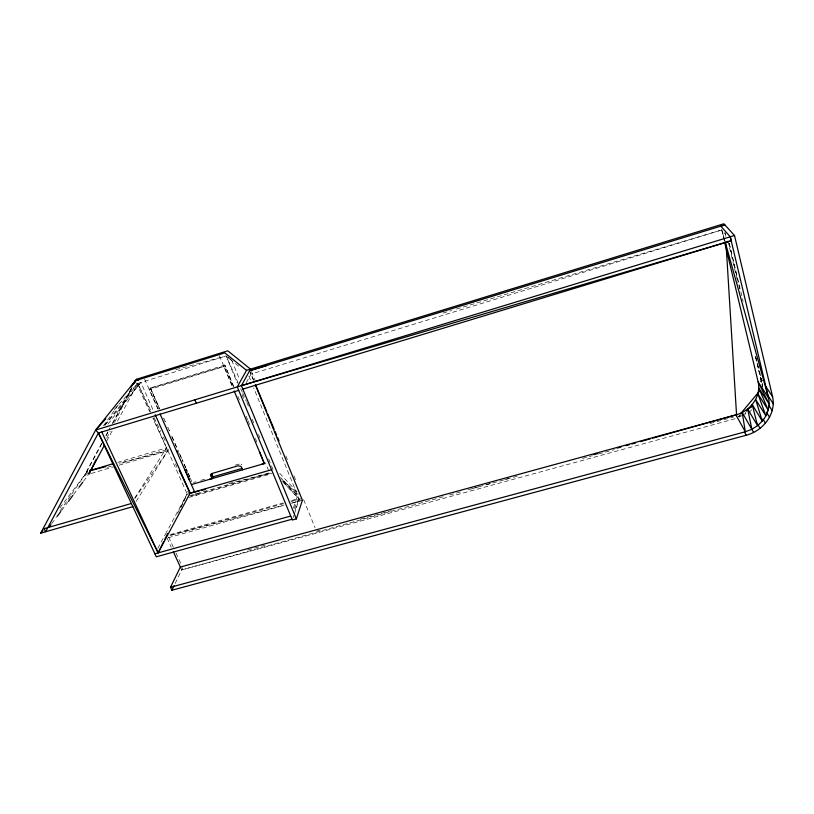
<?xml version="1.0" encoding="UTF-8"?>
<svg xmlns="http://www.w3.org/2000/svg" width="814" height="814" viewBox="0 0 814 814"><rect width="100%" height="100%" fill="white"/><g stroke="black" fill="none" stroke-linecap="round" stroke-linejoin="round"><path stroke-width="0.61" stroke-dasharray="4.07 3.05" d="M295.085 510.012L298.88 498.504L282.651 481.278M293.132 517.704L293.885 515.404M294.261 514.245L299.196 499.277L253.703 387.932M293.416 508.028L297.629 495.431L280.596 477.431M294.292 508.374L298.88 498.504L291.605 500.549M180.728 507.733L187.179 493.966L166.463 532.305M175.183 583.465L182.763 567.745M177.686 513.227L187.179 493.966M106.766 438.136L110.124 431.379M114.611 422.374L132 387.484M197.09 493.549L196.143 495.35L195.187 493.192M101.76 443.152L84.351 475.488L90.405 473.687M105.952 435.348L110.155 427.554M112.556 423.087L131.756 387.413M101.831 443.732L85.663 473.748L88.075 473.036M106.024 435.948L108.415 431.501M112.607 423.718L131.756 388.146M106.746 440.964L112.719 429.894M117.501 421.042L137.81 383.414L226.068 355.972L228.917 358.282M157.774 548.402L166.239 532.732M246.327 382.672L250.987 374.084L721.703 229.975L725.661 234.463M745.797 412.25L744.535 414.438L746.784 413.197M223.942 366.493L224.837 365.048L234.025 387.199M233.282 386.151L224.837 365.048L224.003 366.473L149.227 389.591L158.272 409.147M136.213 501.271L168.915 449.043L119.444 463.726M134.758 498.137L166.575 447.832L117.898 462.291M60.053 510.917L70.879 495.288M71.601 494.251L87.474 471.337L88.818 474.155M134.951 498.321L167.867 450.722L152.94 418.599M103.49 425.814L118.702 404.293M51.689 523.667L56.227 517.612M61.538 510.531L67.603 502.452M73.667 494.373L78.205 488.308M83.516 481.237L88.065 475.173M149.227 389.591L150.427 388.064L159.636 408.852L150.366 388.085L224.898 365.028M59.849 507.865L87.474 471.337M108.038 424.043L140.853 382.468L153.693 411.284M104.721 425.061L137.81 383.414L150.895 410.836M750.121 411.508L751.627 409.696M104.945 425.213L140.853 382.468M114.204 409.523L137.81 383.414L150.661 412.199M738.318 416.615L739.865 414.957M738.715 416.737L740.669 415.201M738.99 417.144L743.447 414.896M443.081 313.044L451.597 310.5M456.461 309.055L721.703 229.975M107.387 467.307L112.21 465.873M91.249 473.443L113.4 466.87M119.22 465.15L167.867 450.722L119.139 463.217M150.366 388.085L224.003 366.473L232.519 386.212M235.277 465.099L240.079 463.878M193.539 482.448L195.96 481.746M200.804 480.352L205.647 478.947M189.703 495.665L269.536 472.771L265.445 462.891M190.842 496.082L270.492 473.249M188.736 497.466L272.008 473.616M170.258 534.584L283.109 502.93M283.598 503.652L169.383 535.663L284.086 505.087M290.893 501.607L303.042 498.199L315.028 527.635M168.274 537.749L284.106 505.321M291.422 503.276L302.391 500.203M180.372 567.022L181.715 569.922L443.518 496.693M449.633 494.973L461.864 491.554M467.989 489.845L480.219 486.426M486.334 484.706L491.229 483.343M504.69 479.578L509.574 478.205M760.093 381.4L762.046 380.86L760.754 375.447M175.814 369.688L226.068 355.972M247.771 549.959L264.947 545.258M316.463 531.166L320.136 530.158M360.602 519.098L391.249 510.714M472.161 488.573L517.531 476.159M582.509 458.384L592.317 455.708M598.443 454.029L614.387 449.664M710.011 423.504L733.302 417.134M181.715 569.922L736.762 418.274M292.633 502.808L299.949 500.854M228.805 483.547L270.441 473.127M228.113 357.407L231.176 359.564M241.056 464.092L241.85 464.702M229.863 359.055L239.347 366.758M281.797 479.446L298.423 494.118M283.16 481.145L297.629 495.431M282.957 482.01L299.196 499.277M279.731 473.351L296.998 491.758M755.534 356.563L760.815 378.693L761.935 380.382L762.677 387.342M154.161 417.694L160.704 431.41M163.431 437.118L165.069 440.547M136.426 383.028L149.745 411.711M185.938 468.986L187.535 472.446M168.691 537.138L173.382 547.344M175.987 553.011L180.677 563.207M167.053 538.095L171.245 547.191M238.126 382.875L226.323 356.329L237.312 383.17M240.7 388.644L242.236 392.104M242.745 393.254L246.347 401.333M246.856 402.492L248.392 405.952M175.509 463.827L177.025 467.236M187.678 491.117L189.194 494.525M153.236 417.958L188.227 496.326M165.262 421.55L163.726 418.091L165.201 421.581M169.353 430.789L167.826 427.33L169.302 430.82M171.917 436.569L174.471 442.338M174.979 443.498L178.561 451.577M189.825 476.984L186.243 468.895L189.774 477.024M171.856 436.599L174.42 442.368M174.929 443.528L176.465 446.988M190.283 478.174L191.819 481.644M144.607 379.161L158.028 409.259M150.427 388.064L159.3 408.984M253.541 380.077L250.112 371.886L253.459 380.138M219.475 355.728L232.204 386.365M242.124 394.831L243.569 398.321M252.248 419.302L253.693 422.802M258.506 434.462L259.961 437.952M268.63 458.933L271.042 464.763M271.52 465.934L272.965 469.434M237.953 396.469L239.397 399.969M246.164 416.269L247.619 419.77M248.097 420.93L249.552 424.43M255.352 438.4L256.766 441.982M231.654 360.195L239.397 378.988M248.911 376.21L250.834 380.891M251.455 371.469L256.227 383.211M285.846 455.952L288.237 461.823M293.966 475.905L296.357 481.766M724.847 240.751L721.804 229.802L724.714 240.883M755.83 357.529L762.046 380.86M721.672 229.853L724.348 240.985M729.263 243.315L743.111 301.404M727.95 240.975L735.866 274.176M736.161 275.407L737.922 282.784M729.161 243.355L740.048 290.12M755.514 356.573L762.392 386.111M760.815 378.693L761.426 384.473M762.291 383.14L762.769 387.708M725.335 232.478L725.569 236.263M181.634 458.506L179.08 452.726L181.583 458.547M185.724 467.745L182.143 459.656L185.673 467.785"/><path stroke-width="1.22" d="M724.643 242.216L758.139 381.929C761.538 396.784 749.969 411.253 735.907 414.896L180.372 567.022L170.523 587.26L171.917 590.231L746.214 435.246C762.718 431.033 776.495 414.184 772.578 396.703L734.513 235.48L723.839 223.769L246.52 370.35L237.281 386.904L292.368 520.014L296.357 518.905L302.299 500.498M209.646 479.171L212.108 478.652L210.785 475.193L211.518 473.646L238.105 465.771L241.046 466.432L242.664 469.831M751.526 406.898L752.217 404.568L762.291 421.143L757.569 425.671L751.861 429.273L745.329 431.766L170.523 587.26M171.917 590.231L174.094 585.724M163.726 541.534L158.14 552.859L98.423 432.987L95.655 430.036L136.548 379.253L227.788 350.803L250.498 369.129L241.412 385.653L296.357 518.905M164.845 539.275L167.633 533.608M96.113 459.523L88.818 474.155L104.355 445.39M134.239 382.977L135.358 380.728L224.786 352.859L246.52 370.35M212.108 478.652L213.003 476.892L211.681 473.443L210.785 475.193M211.08 476.282L211.976 474.521M132.845 506.654L40.7 533.17L95.655 430.036L105.769 418.844M238.716 390.364L98.423 432.987L45.625 531.756L44.078 528.673L131.369 503.49M155.23 414.743L190.14 493.121L158.14 552.859L101.791 431.969M133.557 384.076L135.358 380.728L139.041 379.721M134.758 382.59L136.548 379.253M746.418 411.151L747.679 408.974L757.569 425.671L752.217 404.568M131.013 386.874L135.358 380.728M49.41 526.699L50.926 524.684M56.99 516.595L60.775 511.548M68.356 501.444L72.904 495.38M78.968 487.291L82.753 482.244M40.7 533.17L43 530.138M740.811 413.441L759.442 391.208M740.648 414.133L742.195 412.474L753.632 432.427M749.429 408.292L751.383 406.756M95.655 430.036L734.513 235.48M242.837 389.112L731.206 240.74L730.26 236.782L720.787 226.15L724.867 224.888L249.623 370.716L266.656 365.639M89.906 470.614L113.024 463.736M241.412 385.653L731.206 240.74M211.701 477.197L241.982 468.447M191.371 484.574L264.347 463.563L234.198 391.005M189.591 493.274L271.723 469.688M593.996 454.599L597.659 453.571M617.236 448.097L620.909 447.069M625.803 445.696L629.466 444.668M631.918 443.986L635.592 442.958M640.486 441.595L650.264 438.858M652.716 438.166L735.907 414.896L745.329 431.766L742.195 412.474M154.874 553.774L290.73 516.045M292.043 519.22L156.298 556.817L98.423 432.987M89.906 470.706L105.739 466.646M189.621 493.355L199.42 490.903M201.872 490.293L205.545 489.367M261.894 464.102L264.347 463.563M765.557 386.141L772.578 396.703M767.378 394.739L773.3 403.775M768.965 405.616L772.242 410.694M766.34 412.108L769.576 417.256M762.922 419.047L765.475 423.209M757.61 424.145L760.103 428.337M744.444 432.061L746.214 435.246M179.233 470.258L190.14 493.121M173.331 551.739L180.667 567.653M160.022 413.909L194.709 492.114M194.861 399.827L196.327 403.245M177.045 450.834L178.032 453.164M184.931 469.434L189.367 479.894M255.504 384.757L266.778 411.65M267.755 413.99L274.125 429.202M275.101 431.532L276.577 435.042M277.554 437.383L279.029 440.893M255.382 384.849L302.391 500.203M259.564 451.801L264.255 463.522M725.182 241.972L768.518 397.812C770.329 406.084 767.653 414.723 762.291 421.143L755.677 399.481L765.893 415.893L757.905 393.874L768.233 410.124L758.78 387.963L769.159 404.019L758.139 381.929L768.518 397.812L730.26 236.782M725.366 243.335L726.353 247.018M747.679 408.974L751.861 429.273M726.19 246.377L736.609 415.751"/></g></svg>
